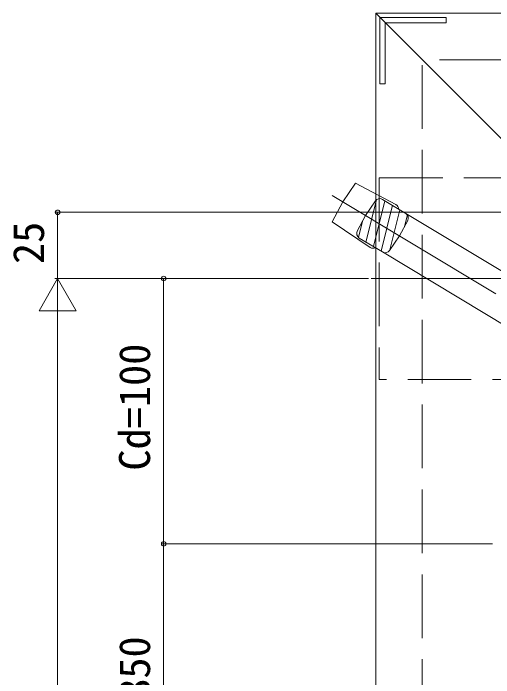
# Model space of a CAD drawing. Units: millimetres, scale not verified. Extents: x -2376 to -396, y -1680 to 1519.
# Drawn here: x -2063.1 to -1881.9, y 795.4 to 1045.8 of the extents above; entities that cross this region are included whole.
import ezdxf
from ezdxf.enums import TextEntityAlignment as Align

# ---------------------------------------------------------------- set-up
doc = ezdxf.new("R2010")
doc.units = ezdxf.units.MM
doc.header["$LTSCALE"] = 8
doc.linetypes.add('CHAIN2', pattern=[12, 9, -1, 1, -1])
doc.linetypes.add('DASHED3', pattern=[4, 3, -1])
for name, color, linetype, lineweight in [('0-3_YKK_11', 7, 'Continuous', 9), ('0-4_YKK_12', 2, 'Continuous', 9), ('0-5_YKK_13', 4, 'DASHED3', 9), ('0-6_YKK_D', 6, 'Continuous', 9), ('0-7_YSS_K', 3, 'CHAIN2', 9)]:
    doc.layers.add(name, color=color, linetype=linetype, lineweight=lineweight)
doc.styles.add('ＭＳ ゴシック', font='')
doc.styles.get('ＭＳ ゴシック').set_extended_font_data('MS Gothic')

msp = doc.modelspace()

# ---------------------------------------------------------------- linework, layer by layer
at = {"layer": '0-3_YKK_11'}
for p, q in [((-1924.753, 1044.237), (-1924.753, 1019.237)), ((-1899.753, 1044.237), (-1924.753, 1044.237)), ((-1922.753, 1042.237), (-1899.753, 1042.237)), ((-1922.753, 1019.237), (-1922.753, 1042.237)), ((-1899.753, 1042.237), (-1899.753, 1044.237)), ((-1924.753, 1019.237), (-1922.753, 1019.237))]:
    msp.add_line(p, q, dxfattribs=at)
at = {"layer": '0-4_YKK_12'}
for p, q in [((-1726.353, 845.837), (-1926.353, 1045.837)), ((-1926.353, 667.837), (-1926.353, 1045.837)), ((-1926.353, 1045.837), (-1526.353, 1045.837))]:
    msp.add_line(p, q, dxfattribs=at)
at = {"layer": '0-5_YKK_13', "linetype": 'Continuous'}
for p, q in [((-1938.798, 974.792), (-1933.991, 981.82)), ((-1918.754, 973.725), (-1933.991, 981.82)), ((-1938.798, 974.792), (-1942.747, 967.248)), ((-1930.226, 969.641), (-1926.484, 975.113)), ((-1930.056, 959.623), (-1926.086, 975.543)), ((-1927.21, 957.913), (-1922.909, 975.161)), ((-1923.803, 975.698), (-1915.036, 970.43)), ((-1924.364, 956.203), (-1920.063, 973.451)), ((-1930.226, 969.641), (-1933.3, 963.768)), ((-1920.987, 956.624), (-1917.218, 971.741)), ((-1915.51, 965.464), (-1914.417, 969.849)), ((-1814.708, 910.147), (-1915.036, 970.43)), ((-1928.445, 957.595), (-1942.747, 967.248)), ((-1932.891, 961.377), (-1931.379, 967.438)), ((-1917.368, 961.916), (-1914.294, 967.788)), ((-1917.368, 961.916), (-1921.11, 956.444)), ((-1932.559, 961.126), (-1923.791, 955.858)), ((-1823.463, 895.575), (-1923.791, 955.858))]:
    msp.add_line(p, q, dxfattribs=at)
at = {"layer": '0-5_YKK_13'}
for p, q in [((-1925.103, 983.837), (-1794.303, 983.837)), ((-1925.103, 983.837), (-1925.103, 907.837)), ((-1794.303, 907.837), (-1925.103, 907.837))]:
    msp.add_line(p, q, dxfattribs=at)
at = {"layer": '0-5_YKK_13', "linetype": 'CHAIN2'}
for p, q in [((-1942.737, 977.158), (-1814.508, 900.111)), ((-1928.103, 945.837), (-1791.303, 945.837))]:
    msp.add_line(p, q, dxfattribs=at)
at = {"layer": '0-5_YKK_13', "linetype": 'Continuous'}
for centre, start, end in [((-1924.833, 973.984), 59, 145.63353), ((-1919.692, 971.958), 1.9747, 62.0188), ((-1916.066, 968.716), 332.36646, 59), ((-1931.529, 962.841), 152.36646, 239), ((-1927.326, 959.253), 235.98119, 296.02528), ((-1922.761, 957.573), 239, 325.63353)]:
    msp.add_arc(centre, 2, start, end, dxfattribs=at)
at = {"layer": '0-6_YKK_D'}
for p, q in [((-1742.053, 970.837), (-2047.353, 970.837)), ((-2046.353, 945.837), (-2046.353, 970.837)), ((-2046.353, 945.837), (-2053.353, 933.713)), ((-1929.103, 945.837), (-2047.353, 945.837)), ((-1929.103, 945.837), (-2047.353, 945.837)), ((-2046.353, 945.837), (-2046.353, 921.589)), ((-2046.353, 945.837), (-2039.353, 933.713)), ((-1929.103, 945.837), (-2007.353, 945.837)), ((-2006.353, 945.837), (-2006.353, 845.837)), ((-2053.353, 933.713), (-2039.353, 933.713)), ((-2046.353, 931.837), (-2046.353, 581.837)), ((-1882.353, 845.837), (-2007.353, 845.837)), ((-1882.353, 845.837), (-2007.353, 845.837)), ((-2006.353, 845.837), (-2006.353, 667.837))]:
    msp.add_line(p, q, dxfattribs=at)
for centre in [(-2046.353, 970.837), (-2006.353, 945.837), (-2006.353, 845.837), (-2006.353, 845.837)]:
    msp.add_circle(centre, 0.85, dxfattribs=at)
at = {"layer": '0-7_YSS_K', "linetype": 'DASHED3'}
for p in [(-1526.353, 1028.337), (-1908.853, 650.337)]:
    msp.add_line(p, (-1908.853, 1028.337), dxfattribs=at)

# ---------------------------------------------------------------- texts
at = {"layer": '0-6_YKK_D', "color": 4, "style": 'ＭＳ ゴシック'}
for s, p in [('25', (-2047.953, 951.297)), ('Cd=100', (-2007.953, 873.437)), ('178≦Dn≦850', (-2007.953, 715.237))]:
    msp.add_text(s, height=11.73, rotation=90, dxfattribs=at).set_placement(p, align=Align.BOTTOM_LEFT)

doc.saveas('drawing.dxf')
